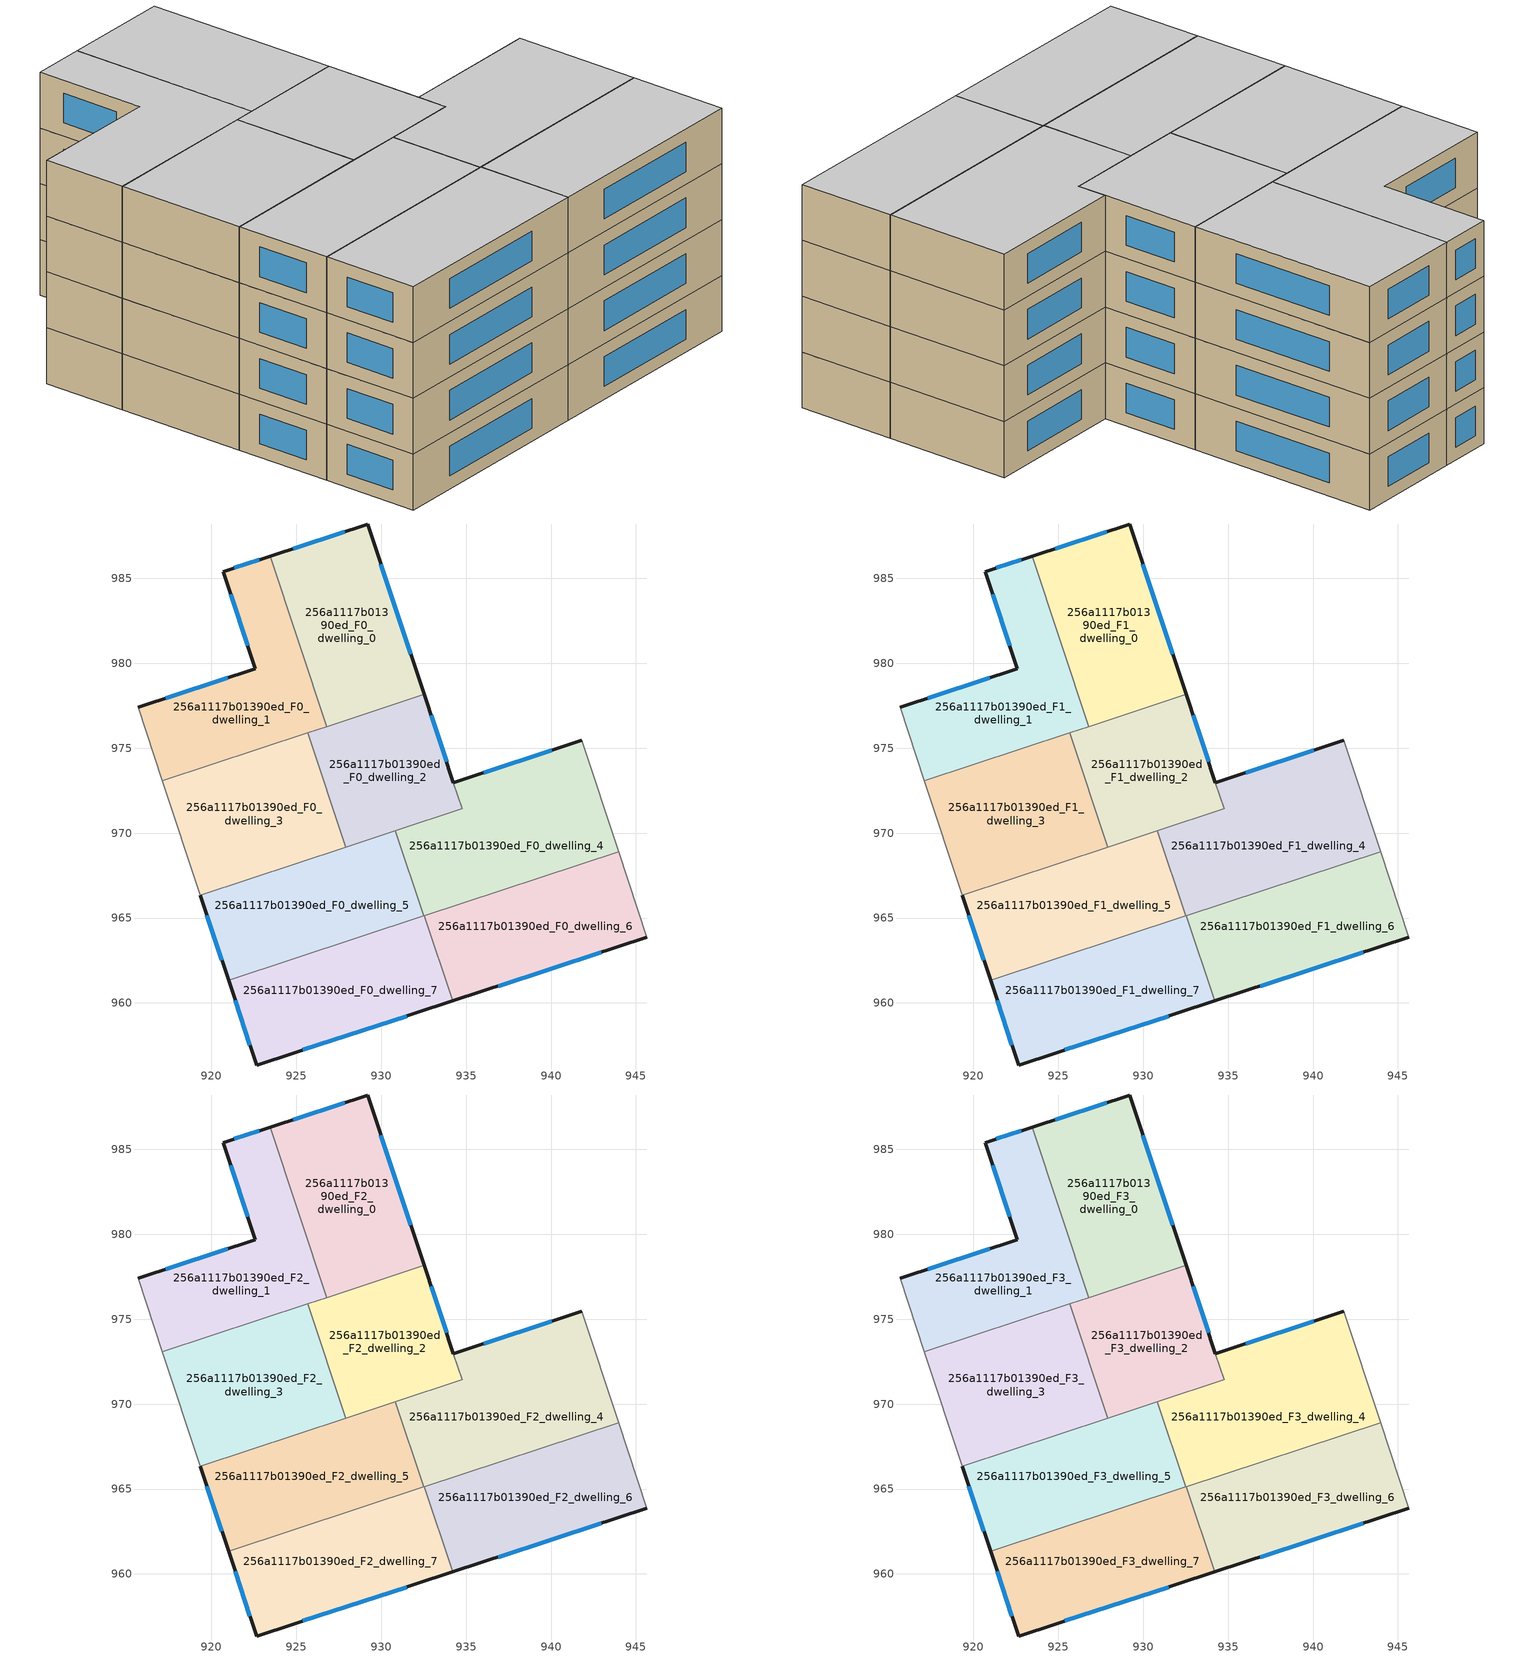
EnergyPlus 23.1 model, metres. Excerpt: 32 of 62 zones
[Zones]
256a1117b01390ed_F0_dwelling_0
 floor ground (EU_floor_Construction): 929.2,988.21 932.53,978.17 926.78,976.27 923.46,986.32 z0
 wall outside (EU_wall_Construction): 932.53,978.17 929.2,988.21 923.46,986.32 z0:3
 wall to 256a1117b01390ed_F0_dwelling_1 (EU_wall_Construction): 923.46,986.32 926.78,976.27 z0:3
 wall to 256a1117b01390ed_F0_dwelling_2 (EU_wall_Construction): 926.78,976.27 932.53,978.17 z0:3
 window (EU_Window_Construction): 927.85,987.76 924.81,986.76 / 931.75,980.53 929.98,985.85 z0.7:2.3
256a1117b01390ed_F0_dwelling_1
 floor ground (EU_floor_Construction): 923.46,986.32 926.78,976.27 917.11,973.08 915.67,977.42 922.59,979.69 920.7,985.41 z0
 wall outside (EU_wall_Construction): 923.46,986.32 920.7,985.41 922.59,979.69 915.67,977.42 z0:3
 wall adiabatic (EU_wall_Construction): 915.67,977.42 917.11,973.08 z0:3
 wall to 256a1117b01390ed_F0_dwelling_3 (EU_wall_Construction): 917.11,973.08 925.68,975.91 z0:3
 wall to 256a1117b01390ed_F0_dwelling_2 (EU_wall_Construction): 925.68,975.91 926.78,976.27 z0:3
 window (EU_Window_Construction): 920.97,979.16 917.3,977.95 / 921.14,984.07 922.15,981.03 / 922.81,986.1 921.35,985.62 z0.7:2.3
256a1117b01390ed_F0_dwelling_2
 floor ground (EU_floor_Construction): 932.53,978.17 934.76,971.45 927.91,969.18 925.68,975.91 z0
 wall outside (EU_wall_Construction): 934.25,972.98 932.53,978.17 z0:3
 wall to 256a1117b01390ed_F0_dwelling_3 (EU_wall_Construction): 925.68,975.91 927.91,969.18 z0:3
 wall to 256a1117b01390ed_F0_dwelling_4 (EU_wall_Construction): 930.83,970.15 934.75,971.44 / 934.76,971.45 934.25,972.98 z0:3
 wall to 256a1117b01390ed_F0_dwelling_5 (EU_wall_Construction): 927.91,969.18 930.83,970.15 z0:3
 window (EU_Window_Construction): 933.84,974.2 932.93,976.95 z0.7:2.3
256a1117b01390ed_F0_dwelling_3
 floor ground (EU_floor_Construction): 925.68,975.91 927.91,969.18 919.34,966.35 917.11,973.08 z0
 wall adiabatic (EU_wall_Construction): 917.11,973.08 919.34,966.35 z0:3
 wall to 256a1117b01390ed_F0_dwelling_5 (EU_wall_Construction): 919.34,966.35 927.91,969.18 z0:3
256a1117b01390ed_F0_dwelling_4
 floor ground (EU_floor_Construction): 941.81,975.47 943.97,968.92 932.49,965.12 930.83,970.15 934.76,971.45 934.25,972.98 z0
 wall outside (EU_wall_Construction): 941.81,975.47 934.25,972.98 z0:3
 wall to 256a1117b01390ed_F0_dwelling_5 (EU_wall_Construction): 930.83,970.15 932.49,965.12 z0:3
 wall adiabatic (EU_wall_Construction): 943.97,968.92 941.81,975.47 z0:3
 wall to 256a1117b01390ed_F0_dwelling_6 (EU_wall_Construction): 932.54,965.14 943.97,968.92 z0:3
 wall to 256a1117b01390ed_F0_dwelling_7 (EU_wall_Construction): 932.49,965.12 932.54,965.14 z0:3
 window (EU_Window_Construction): 940.03,974.89 936.02,973.57 z0.7:2.3
256a1117b01390ed_F0_dwelling_5
 floor ground (EU_floor_Construction): 930.83,970.15 932.49,965.12 921.01,961.33 919.34,966.35 z0
 wall outside (EU_wall_Construction): 919.34,966.35 921.01,961.33 z0:3
 wall to 256a1117b01390ed_F0_dwelling_7 (EU_wall_Construction): 921.01,961.33 932.49,965.12 z0:3
 window (EU_Window_Construction): 919.73,965.17 920.62,962.51 z0.7:2.3
256a1117b01390ed_F0_dwelling_6
 floor ground (EU_floor_Construction): 943.97,968.92 945.65,963.86 934.2,960.12 932.54,965.14 z0
 wall outside (EU_wall_Construction): 934.2,960.12 945.65,963.86 z0:3
 wall to 256a1117b01390ed_F0_dwelling_7 (EU_wall_Construction): 932.54,965.14 934.2,960.12 z0:3
 wall adiabatic (EU_wall_Construction): 945.65,963.86 943.97,968.92 z0:3
 window (EU_Window_Construction): 936.89,961 942.96,962.98 z0.7:2.3
256a1117b01390ed_F0_dwelling_7
 floor ground (EU_floor_Construction): 932.54,965.14 934.2,960.12 922.66,956.35 921.01,961.33 z0
 wall outside (EU_wall_Construction): 921.01,961.33 922.66,956.35 934.2,960.12 z0:3
 window (EU_Window_Construction): 925.37,957.23 931.49,959.23 / 921.39,960.16 922.27,957.52 z0.7:2.3
256a1117b01390ed_F1_dwelling_0
 floor to 256a1117b01390ed_F0_dwelling_0 (EU_floor_Construction): 929.2,988.21 932.53,978.17 926.78,976.27 923.46,986.32 z3
 wall outside (EU_wall_Construction): 932.53,978.17 929.2,988.21 923.46,986.32 z3:6
 wall to 256a1117b01390ed_F1_dwelling_1 (EU_wall_Construction): 923.46,986.32 926.78,976.27 z3:6
 wall to 256a1117b01390ed_F1_dwelling_2 (EU_wall_Construction): 926.78,976.27 932.53,978.17 z3:6
 window (EU_Window_Construction): 927.85,987.76 924.81,986.76 / 931.75,980.53 929.98,985.85 z3.7:5.3
256a1117b01390ed_F1_dwelling_1
 floor to 256a1117b01390ed_F0_dwelling_1 (EU_floor_Construction): 923.46,986.32 926.78,976.27 917.11,973.08 915.67,977.42 922.59,979.69 920.7,985.41 z3
 wall outside (EU_wall_Construction): 923.46,986.32 920.7,985.41 922.59,979.69 915.67,977.42 z3:6
 wall adiabatic (EU_wall_Construction): 915.67,977.42 917.11,973.08 z3:6
 wall to 256a1117b01390ed_F1_dwelling_3 (EU_wall_Construction): 917.11,973.08 925.68,975.91 z3:6
 wall to 256a1117b01390ed_F1_dwelling_2 (EU_wall_Construction): 925.68,975.91 926.78,976.27 z3:6
 window (EU_Window_Construction): 920.97,979.16 917.3,977.95 / 921.14,984.07 922.15,981.03 / 922.81,986.1 921.35,985.62 z3.7:5.3
256a1117b01390ed_F1_dwelling_2
 floor to 256a1117b01390ed_F0_dwelling_2 (EU_floor_Construction): 932.53,978.17 934.75,971.44 927.91,969.18 925.68,975.91 z3
 wall outside (EU_wall_Construction): 934.25,972.98 932.53,978.17 z3:6
 wall to 256a1117b01390ed_F1_dwelling_3 (EU_wall_Construction): 925.68,975.91 927.91,969.18 z3:6
 wall to 256a1117b01390ed_F1_dwelling_4 (EU_wall_Construction): 930.83,970.15 934.75,971.44 / 934.76,971.45 934.25,972.98 z3:6
 wall to 256a1117b01390ed_F1_dwelling_5 (EU_wall_Construction): 927.91,969.18 930.83,970.15 z3:6
 window (EU_Window_Construction): 933.84,974.2 932.93,976.95 z3.7:5.3
256a1117b01390ed_F1_dwelling_3
 floor to 256a1117b01390ed_F0_dwelling_3 (EU_floor_Construction): 925.68,975.91 927.91,969.18 919.34,966.35 917.11,973.08 z3
 wall adiabatic (EU_wall_Construction): 917.11,973.08 919.34,966.35 z3:6
 wall to 256a1117b01390ed_F1_dwelling_5 (EU_wall_Construction): 919.34,966.35 927.91,969.18 z3:6
256a1117b01390ed_F1_dwelling_4
 floor to 256a1117b01390ed_F0_dwelling_4 (EU_floor_Construction): 941.81,975.47 943.97,968.92 932.49,965.12 930.83,970.15 934.76,971.45 934.25,972.98 z3
 wall outside (EU_wall_Construction): 941.81,975.47 934.25,972.98 z3:6
 wall to 256a1117b01390ed_F1_dwelling_5 (EU_wall_Construction): 930.83,970.15 932.49,965.12 z3:6
 wall adiabatic (EU_wall_Construction): 943.97,968.92 941.81,975.47 z3:6
 wall to 256a1117b01390ed_F1_dwelling_6 (EU_wall_Construction): 932.54,965.14 943.97,968.92 z3:6
 wall to 256a1117b01390ed_F1_dwelling_7 (EU_wall_Construction): 932.49,965.12 932.54,965.14 z3:6
 window (EU_Window_Construction): 940.03,974.89 936.02,973.57 z3.7:5.3
256a1117b01390ed_F1_dwelling_5
 floor to 256a1117b01390ed_F0_dwelling_5 (EU_floor_Construction): 930.83,970.15 932.49,965.12 921.01,961.33 919.34,966.35 z3
 wall outside (EU_wall_Construction): 919.34,966.35 921.01,961.33 z3:6
 wall to 256a1117b01390ed_F1_dwelling_7 (EU_wall_Construction): 921.01,961.33 932.49,965.12 z3:6
 window (EU_Window_Construction): 919.73,965.17 920.62,962.51 z3.7:5.3
256a1117b01390ed_F1_dwelling_6
 floor to 256a1117b01390ed_F0_dwelling_6 (EU_floor_Construction): 943.97,968.92 945.65,963.86 934.2,960.12 932.54,965.14 z3
 wall outside (EU_wall_Construction): 934.2,960.12 945.65,963.86 z3:6
 wall to 256a1117b01390ed_F1_dwelling_7 (EU_wall_Construction): 932.54,965.14 934.2,960.12 z3:6
 wall adiabatic (EU_wall_Construction): 945.65,963.86 943.97,968.92 z3:6
 window (EU_Window_Construction): 936.89,961 942.96,962.98 z3.7:5.3
256a1117b01390ed_F1_dwelling_7
 floor to 256a1117b01390ed_F0_dwelling_7 (EU_floor_Construction): 932.54,965.14 934.2,960.12 922.66,956.35 921.01,961.33 z3
 wall outside (EU_wall_Construction): 921.01,961.33 922.66,956.35 934.2,960.12 z3:6
 window (EU_Window_Construction): 925.37,957.23 931.49,959.23 / 921.39,960.16 922.27,957.52 z3.7:5.3
256a1117b01390ed_F2_dwelling_0
 floor to 256a1117b01390ed_F1_dwelling_0 (EU_floor_Construction): 929.2,988.21 932.53,978.17 926.78,976.27 923.46,986.32 z6
 wall outside (EU_wall_Construction): 932.53,978.17 929.2,988.21 923.46,986.32 z6:9
 wall to 256a1117b01390ed_F2_dwelling_1 (EU_wall_Construction): 923.46,986.32 926.78,976.27 z6:9
 wall to 256a1117b01390ed_F2_dwelling_2 (EU_wall_Construction): 926.78,976.27 932.53,978.17 z6:9
 window (EU_Window_Construction): 927.85,987.76 924.81,986.76 / 931.75,980.53 929.98,985.85 z6.7:8.3
256a1117b01390ed_F2_dwelling_1
 floor to 256a1117b01390ed_F1_dwelling_1 (EU_floor_Construction): 923.46,986.32 926.78,976.27 917.11,973.08 915.67,977.42 922.59,979.69 920.7,985.41 z6
 wall outside (EU_wall_Construction): 923.46,986.32 920.7,985.41 922.59,979.69 915.67,977.42 z6:9
 wall adiabatic (EU_wall_Construction): 915.67,977.42 917.11,973.08 z6:9
 wall to 256a1117b01390ed_F2_dwelling_3 (EU_wall_Construction): 917.11,973.08 925.68,975.91 z6:9
 wall to 256a1117b01390ed_F2_dwelling_2 (EU_wall_Construction): 925.68,975.91 926.78,976.27 z6:9
 window (EU_Window_Construction): 920.97,979.16 917.3,977.95 / 921.14,984.07 922.15,981.03 / 922.81,986.1 921.35,985.62 z6.7:8.3
256a1117b01390ed_F2_dwelling_2
 floor to 256a1117b01390ed_F1_dwelling_2 (EU_floor_Construction): 932.53,978.17 934.75,971.44 927.91,969.18 925.68,975.91 z6
 wall outside (EU_wall_Construction): 934.25,972.98 932.53,978.17 z6:9
 wall to 256a1117b01390ed_F2_dwelling_3 (EU_wall_Construction): 925.68,975.91 927.91,969.18 z6:9
 wall to 256a1117b01390ed_F2_dwelling_4 (EU_wall_Construction): 930.83,970.15 934.75,971.44 / 934.76,971.45 934.25,972.98 z6:9
 wall to 256a1117b01390ed_F2_dwelling_5 (EU_wall_Construction): 927.91,969.18 930.83,970.15 z6:9
 window (EU_Window_Construction): 933.84,974.2 932.93,976.95 z6.7:8.3
256a1117b01390ed_F2_dwelling_3
 floor to 256a1117b01390ed_F1_dwelling_3 (EU_floor_Construction): 925.68,975.91 927.91,969.18 919.34,966.35 917.11,973.08 z6
 wall adiabatic (EU_wall_Construction): 917.11,973.08 919.34,966.35 z6:9
 wall to 256a1117b01390ed_F2_dwelling_5 (EU_wall_Construction): 919.34,966.35 927.91,969.18 z6:9
256a1117b01390ed_F2_dwelling_4
 floor to 256a1117b01390ed_F1_dwelling_4 (EU_floor_Construction): 941.81,975.47 943.97,968.92 932.49,965.12 930.83,970.15 934.76,971.45 934.25,972.98 z6
 wall outside (EU_wall_Construction): 941.81,975.47 934.25,972.98 z6:9
 wall to 256a1117b01390ed_F2_dwelling_5 (EU_wall_Construction): 930.83,970.15 932.49,965.12 z6:9
 wall adiabatic (EU_wall_Construction): 943.97,968.92 941.81,975.47 z6:9
 wall to 256a1117b01390ed_F2_dwelling_6 (EU_wall_Construction): 932.54,965.14 943.97,968.92 z6:9
 wall to 256a1117b01390ed_F2_dwelling_7 (EU_wall_Construction): 932.49,965.12 932.54,965.14 z6:9
 window (EU_Window_Construction): 940.03,974.89 936.02,973.57 z6.7:8.3
256a1117b01390ed_F2_dwelling_5
 floor to 256a1117b01390ed_F1_dwelling_5 (EU_floor_Construction): 930.83,970.15 932.49,965.12 921.01,961.33 919.34,966.35 z6
 wall outside (EU_wall_Construction): 919.34,966.35 921.01,961.33 z6:9
 wall to 256a1117b01390ed_F2_dwelling_7 (EU_wall_Construction): 921.01,961.33 932.49,965.12 z6:9
 window (EU_Window_Construction): 919.73,965.17 920.62,962.51 z6.7:8.3
256a1117b01390ed_F2_dwelling_6
 floor to 256a1117b01390ed_F1_dwelling_6 (EU_floor_Construction): 943.97,968.92 945.65,963.86 934.2,960.12 932.54,965.14 z6
 wall outside (EU_wall_Construction): 934.2,960.12 945.65,963.86 z6:9
 wall to 256a1117b01390ed_F2_dwelling_7 (EU_wall_Construction): 932.54,965.14 934.2,960.12 z6:9
 wall adiabatic (EU_wall_Construction): 945.65,963.86 943.97,968.92 z6:9
 window (EU_Window_Construction): 936.89,961 942.96,962.98 z6.7:8.3
256a1117b01390ed_F2_dwelling_7
 floor to 256a1117b01390ed_F1_dwelling_7 (EU_floor_Construction): 932.54,965.14 934.2,960.12 922.66,956.35 921.01,961.33 z6
 wall outside (EU_wall_Construction): 921.01,961.33 922.66,956.35 934.2,960.12 z6:9
 window (EU_Window_Construction): 925.37,957.23 931.49,959.23 / 921.39,960.16 922.27,957.52 z6.7:8.3
256a1117b01390ed_F3_dwelling_0
 floor to 256a1117b01390ed_F2_dwelling_0 (EU_floor_Construction): 929.2,988.21 932.53,978.17 926.78,976.27 923.46,986.32 z9
 wall outside (EU_wall_Construction): 932.53,978.17 929.2,988.21 923.46,986.32 z9:12
 wall to 256a1117b01390ed_F3_dwelling_1 (EU_wall_Construction): 923.46,986.32 926.78,976.27 z9:12
 wall to 256a1117b01390ed_F3_dwelling_2 (EU_wall_Construction): 926.78,976.27 932.53,978.17 z9:12
 window (EU_Window_Construction): 927.85,987.76 924.81,986.76 / 931.75,980.53 929.98,985.85 z9.7:11.3
 ceiling to 256a1117b01390ed_F4_dwelling_0 (EU_floor_Construction): 932.53,978.17 929.2,988.21 923.46,986.32 926.78,976.27 z12
256a1117b01390ed_F3_dwelling_1
 floor to 256a1117b01390ed_F2_dwelling_1 (EU_floor_Construction): 923.46,986.32 926.78,976.27 917.11,973.08 915.67,977.42 922.59,979.69 920.7,985.41 z9
 wall outside (EU_wall_Construction): 923.46,986.32 920.7,985.41 922.59,979.69 915.67,977.42 z9:12
 wall adiabatic (EU_wall_Construction): 915.67,977.42 917.11,973.08 z9:12
 wall to 256a1117b01390ed_F3_dwelling_3 (EU_wall_Construction): 917.11,973.08 925.68,975.91 z9:12
 wall to 256a1117b01390ed_F3_dwelling_2 (EU_wall_Construction): 925.68,975.91 926.78,976.27 z9:12
 window (EU_Window_Construction): 920.97,979.16 917.3,977.95 / 921.14,984.07 922.15,981.03 / 922.81,986.1 921.35,985.62 z9.7:11.3
 ceiling to 256a1117b01390ed_F4_dwelling_1 (EU_floor_Construction): 926.78,976.27 923.46,986.32 920.7,985.41 922.59,979.69 915.67,977.42 917.11,973.08 z12
256a1117b01390ed_F3_dwelling_2
 floor to 256a1117b01390ed_F2_dwelling_2 (EU_floor_Construction): 932.53,978.17 934.75,971.44 927.91,969.18 925.68,975.91 z9
 wall outside (EU_wall_Construction): 934.25,972.98 932.53,978.17 z9:12
 wall to 256a1117b01390ed_F3_dwelling_3 (EU_wall_Construction): 925.68,975.91 927.91,969.18 z9:12
 wall to 256a1117b01390ed_F3_dwelling_4 (EU_wall_Construction): 930.83,970.15 934.75,971.44 / 934.76,971.45 934.25,972.98 z9:12
 wall to 256a1117b01390ed_F3_dwelling_5 (EU_wall_Construction): 927.91,969.18 930.83,970.15 z9:12
 window (EU_Window_Construction): 933.84,974.2 932.93,976.95 z9.7:11.3
 ceiling to 256a1117b01390ed_F4_dwelling_2 (EU_floor_Construction): 934.75,971.44 932.53,978.17 925.68,975.91 927.91,969.18 z12
256a1117b01390ed_F3_dwelling_3
 floor to 256a1117b01390ed_F2_dwelling_3 (EU_floor_Construction): 925.68,975.91 927.91,969.18 919.34,966.35 917.11,973.08 z9
 wall adiabatic (EU_wall_Construction): 917.11,973.08 919.34,966.35 z9:12
 wall to 256a1117b01390ed_F3_dwelling_5 (EU_wall_Construction): 919.34,966.35 927.91,969.18 z9:12
 ceiling to 256a1117b01390ed_F4_dwelling_3 (EU_floor_Construction): 927.91,969.18 925.68,975.91 917.11,973.08 919.34,966.35 z12
256a1117b01390ed_F3_dwelling_4
 floor to 256a1117b01390ed_F2_dwelling_4 (EU_floor_Construction): 941.81,975.47 943.97,968.92 932.49,965.12 930.83,970.15 934.76,971.45 934.25,972.98 z9
 wall outside (EU_wall_Construction): 941.81,975.47 934.25,972.98 z9:12
 wall to 256a1117b01390ed_F3_dwelling_5 (EU_wall_Construction): 930.83,970.15 932.49,965.12 z9:12
 wall adiabatic (EU_wall_Construction): 943.97,968.92 941.81,975.47 z9:12
 wall to 256a1117b01390ed_F3_dwelling_6 (EU_wall_Construction): 932.54,965.14 943.97,968.92 z9:12
 wall to 256a1117b01390ed_F3_dwelling_7 (EU_wall_Construction): 932.49,965.12 932.54,965.14 z9:12
 window (EU_Window_Construction): 940.03,974.89 936.02,973.57 z9.7:11.3
 ceiling to 256a1117b01390ed_F4_dwelling_4 (EU_floor_Construction): 943.97,968.92 941.81,975.47 934.25,972.98 934.76,971.45 930.83,970.15 932.49,965.12 z12
256a1117b01390ed_F3_dwelling_5
 floor to 256a1117b01390ed_F2_dwelling_5 (EU_floor_Construction): 930.83,970.15 932.49,965.12 921.01,961.33 919.34,966.35 z9
 wall outside (EU_wall_Construction): 919.34,966.35 921.01,961.33 z9:12
 wall to 256a1117b01390ed_F3_dwelling_7 (EU_wall_Construction): 921.01,961.33 932.49,965.12 z9:12
 window (EU_Window_Construction): 919.73,965.17 920.62,962.51 z9.7:11.3
 ceiling to 256a1117b01390ed_F4_dwelling_5 (EU_floor_Construction): 932.49,965.12 930.83,970.15 919.34,966.35 921.01,961.33 z12
256a1117b01390ed_F3_dwelling_6
 floor to 256a1117b01390ed_F2_dwelling_6 (EU_floor_Construction): 943.97,968.92 945.65,963.86 934.2,960.12 932.54,965.14 z9
 wall outside (EU_wall_Construction): 934.2,960.12 945.65,963.86 z9:12
 wall to 256a1117b01390ed_F3_dwelling_7 (EU_wall_Construction): 932.54,965.14 934.2,960.12 z9:12
 wall adiabatic (EU_wall_Construction): 945.65,963.86 943.97,968.92 z9:12
 window (EU_Window_Construction): 936.89,961 942.96,962.98 z9.7:11.3
 ceiling to 256a1117b01390ed_F4_dwelling_6 (EU_floor_Construction): 945.65,963.86 943.97,968.92 932.54,965.14 934.2,960.12 z12
256a1117b01390ed_F3_dwelling_7
 floor to 256a1117b01390ed_F2_dwelling_7 (EU_floor_Construction): 932.54,965.14 934.2,960.12 922.66,956.35 921.01,961.33 z9
 wall outside (EU_wall_Construction): 921.01,961.33 922.66,956.35 934.2,960.12 z9:12
 window (EU_Window_Construction): 925.37,957.23 931.49,959.23 / 921.39,960.16 922.27,957.52 z9.7:11.3
 ceiling to 256a1117b01390ed_F4_dwelling_7 (EU_floor_Construction): 934.2,960.12 932.54,965.14 921.01,961.33 922.66,956.35 z12
[Building]
EU S2 Campaign: North Axis=0; Terrain=City; Solar Distribution=FullExterior
[Site:Location]
Budapest.Ferenc.Liszt.Intl.AP: Latitude=47.437; Longitude=19.256; Time Zone=1; Elevation=185
[SizingPeriod:WeatherFileDays]
AnnualSizingPeriod: Begin Month=1; Begin Day of Month=1; End Month=12; End Day of Month=31; Day of Week for Start Day=Monday; Use Weather File Daylight Saving Period=No; Use Weather File Rain and Snow Indicators=No
[MATERIAL]
EU_InternalMass_Material: Roughness=MediumRough; Thickness=0.1; Conductivity=1; Density=1800; Specific Heat=900; Thermal Absorptance=0.9; Solar Absorptance=0.7; Visible Absorptance=0.7
[MATERIAL:NOMASS] Roughness=MediumRough; Thermal Absorptance=0.9; Solar Absorptance=0.7; Visible Absorptance=0.7
Name | Thermal Resistance
EU_wall_NoMass | 0.832559
EU_floor_NoMass | 0.872794
[WINDOWMATERIAL:SIMPLEGLAZINGSYSTEM]
EU_Window_SimpleGlazing: UFactor=2.79869; Solar Heat Gain Coefficient=0.75; Visible Transmittance=0.75
[CONSTRUCTION]
EU_wall_Construction: EU_wall_NoMass
EU_floor_Construction: EU_floor_NoMass
EU_Window_Construction: EU_Window_SimpleGlazing
EU_InternalMass_Construction: EU_InternalMass_Material
[ZONE] Type=1; Multiplier=1; Ceiling Height=autocalculate; Floor Area=autocalculate; Part of Total Floor Area=Yes
Name | Volume
256a1117b01390ed_F0_dwelling_0; 256a1117b01390ed_F1_dwelling_0; 256a1117b01390ed_F2_dwelling_0; 256a1117b01390ed_F3_dwelling_0 | 191.932
256a1117b01390ed_F0_dwelling_1; 256a1117b01390ed_F1_dwelling_1; 256a1117b01390ed_F2_dwelling_1; 256a1117b01390ed_F3_dwelling_1 | 191.934
256a1117b01390ed_F0_dwelling_2 | 153.346
256a1117b01390ed_F1_dwelling_2; 256a1117b01390ed_F2_dwelling_2; 256a1117b01390ed_F3_dwelling_2 | 153.3
256a1117b01390ed_F0_dwelling_3; 256a1117b01390ed_F1_dwelling_3; 256a1117b01390ed_F2_dwelling_3; 256a1117b01390ed_F3_dwelling_3 | 191.936
256a1117b01390ed_F0_dwelling_4; 256a1117b01390ed_F1_dwelling_4; 256a1117b01390ed_F2_dwelling_4; 256a1117b01390ed_F3_dwelling_4 | 230.538
256a1117b01390ed_F0_dwelling_5; 256a1117b01390ed_F1_dwelling_5; 256a1117b01390ed_F2_dwelling_5; 256a1117b01390ed_F3_dwelling_5 | 191.93
256a1117b01390ed_F0_dwelling_6; 256a1117b01390ed_F1_dwelling_6; 256a1117b01390ed_F2_dwelling_6; 256a1117b01390ed_F3_dwelling_6 | 191.943
256a1117b01390ed_F0_dwelling_7; 256a1117b01390ed_F1_dwelling_7; 256a1117b01390ed_F2_dwelling_7; 256a1117b01390ed_F3_dwelling_7 | 191.945
[INTERNALMASS] Construction=EU_InternalMass_Construction
Name | Zone or ZoneList | Surface Area
256a1117b01390ed_F0_dwelling_0_EU_InternalMass | 256a1117b01390ed_F0_dwelling_0 | 63.9765
256a1117b01390ed_F0_dwelling_1_EU_InternalMass | 256a1117b01390ed_F0_dwelling_1 | 63.9787
256a1117b01390ed_F0_dwelling_2_EU_InternalMass | 256a1117b01390ed_F0_dwelling_2 | 51.1179
256a1117b01390ed_F0_dwelling_3_EU_InternalMass | 256a1117b01390ed_F0_dwelling_3 | 63.9781
256a1117b01390ed_F0_dwelling_4_EU_InternalMass | 256a1117b01390ed_F0_dwelling_4 | 76.8425
256a1117b01390ed_F0_dwelling_5_EU_InternalMass | 256a1117b01390ed_F0_dwelling_5 | 63.9768
256a1117b01390ed_F0_dwelling_6_EU_InternalMass | 256a1117b01390ed_F0_dwelling_6 | 63.983
256a1117b01390ed_F0_dwelling_7_EU_InternalMass | 256a1117b01390ed_F0_dwelling_7 | 63.9811
256a1117b01390ed_F1_dwelling_0_EU_InternalMass | 256a1117b01390ed_F1_dwelling_0 | 63.9765
256a1117b01390ed_F1_dwelling_1_EU_InternalMass | 256a1117b01390ed_F1_dwelling_1 | 63.9787
256a1117b01390ed_F1_dwelling_2_EU_InternalMass | 256a1117b01390ed_F1_dwelling_2 | 51.1179
256a1117b01390ed_F1_dwelling_3_EU_InternalMass | 256a1117b01390ed_F1_dwelling_3 | 63.9781
256a1117b01390ed_F1_dwelling_4_EU_InternalMass | 256a1117b01390ed_F1_dwelling_4 | 76.8425
256a1117b01390ed_F1_dwelling_5_EU_InternalMass | 256a1117b01390ed_F1_dwelling_5 | 63.9768
256a1117b01390ed_F1_dwelling_6_EU_InternalMass | 256a1117b01390ed_F1_dwelling_6 | 63.983
256a1117b01390ed_F1_dwelling_7_EU_InternalMass | 256a1117b01390ed_F1_dwelling_7 | 63.9811
256a1117b01390ed_F2_dwelling_0_EU_InternalMass | 256a1117b01390ed_F2_dwelling_0 | 63.9765
256a1117b01390ed_F2_dwelling_1_EU_InternalMass | 256a1117b01390ed_F2_dwelling_1 | 63.9787
256a1117b01390ed_F2_dwelling_2_EU_InternalMass | 256a1117b01390ed_F2_dwelling_2 | 51.1179
256a1117b01390ed_F2_dwelling_3_EU_InternalMass | 256a1117b01390ed_F2_dwelling_3 | 63.9781
256a1117b01390ed_F2_dwelling_4_EU_InternalMass | 256a1117b01390ed_F2_dwelling_4 | 76.8425
256a1117b01390ed_F2_dwelling_5_EU_InternalMass | 256a1117b01390ed_F2_dwelling_5 | 63.9768
256a1117b01390ed_F2_dwelling_6_EU_InternalMass | 256a1117b01390ed_F2_dwelling_6 | 63.983
256a1117b01390ed_F2_dwelling_7_EU_InternalMass | 256a1117b01390ed_F2_dwelling_7 | 63.9811
256a1117b01390ed_F3_dwelling_0_EU_InternalMass | 256a1117b01390ed_F3_dwelling_0 | 63.9765
256a1117b01390ed_F3_dwelling_1_EU_InternalMass | 256a1117b01390ed_F3_dwelling_1 | 63.9787
256a1117b01390ed_F3_dwelling_2_EU_InternalMass | 256a1117b01390ed_F3_dwelling_2 | 51.1179
256a1117b01390ed_F3_dwelling_3_EU_InternalMass | 256a1117b01390ed_F3_dwelling_3 | 63.9781
256a1117b01390ed_F3_dwelling_4_EU_InternalMass | 256a1117b01390ed_F3_dwelling_4 | 76.8425
256a1117b01390ed_F3_dwelling_5_EU_InternalMass | 256a1117b01390ed_F3_dwelling_5 | 63.9768
256a1117b01390ed_F3_dwelling_6_EU_InternalMass | 256a1117b01390ed_F3_dwelling_6 | 63.983
256a1117b01390ed_F3_dwelling_7_EU_InternalMass | 256a1117b01390ed_F3_dwelling_7 | 63.9811
[OTHEREQUIPMENT] Fuel Type=Electricity; Design Level Calculation Method=Watts/Area; Power per Zone Floor Area=1; Fraction Latent=0; Fraction Radiant=0; Fraction Lost=0; Carbon Dioxide Generation Rate=0; EndUse Subcategory=EU_Step8_InternalGains
Name | Zone or ZoneList or Space or SpaceList | Schedule
EU_Step8_InternalGain_256a1117b01390ed_F0_dwelling_0_f000 | 256a1117b01390ed_F0_dwelling_0 | EU_Step8_GainSchedule_256a1117b01390ed_F0_dwelling_0_f000
EU_Step8_InternalGain_256a1117b01390ed_F0_dwelling_1_f000 | 256a1117b01390ed_F0_dwelling_1 | EU_Step8_GainSchedule_256a1117b01390ed_F0_dwelling_1_f000
EU_Step8_InternalGain_256a1117b01390ed_F0_dwelling_2_f000 | 256a1117b01390ed_F0_dwelling_2 | EU_Step8_GainSchedule_256a1117b01390ed_F0_dwelling_2_f000
EU_Step8_InternalGain_256a1117b01390ed_F0_dwelling_3_f000 | 256a1117b01390ed_F0_dwelling_3 | EU_Step8_GainSchedule_256a1117b01390ed_F0_dwelling_3_f000
EU_Step8_InternalGain_256a1117b01390ed_F0_dwelling_4_f000 | 256a1117b01390ed_F0_dwelling_4 | EU_Step8_GainSchedule_256a1117b01390ed_F0_dwelling_4_f000
EU_Step8_InternalGain_256a1117b01390ed_F0_dwelling_5_f000 | 256a1117b01390ed_F0_dwelling_5 | EU_Step8_GainSchedule_256a1117b01390ed_F0_dwelling_5_f000
EU_Step8_InternalGain_256a1117b01390ed_F0_dwelling_6_f000 | 256a1117b01390ed_F0_dwelling_6 | EU_Step8_GainSchedule_256a1117b01390ed_F0_dwelling_6_f000
EU_Step8_InternalGain_256a1117b01390ed_F0_dwelling_7_f000 | 256a1117b01390ed_F0_dwelling_7 | EU_Step8_GainSchedule_256a1117b01390ed_F0_dwelling_7_f000
EU_Step8_InternalGain_256a1117b01390ed_F1_dwelling_0_f000 | 256a1117b01390ed_F1_dwelling_0 | EU_Step8_GainSchedule_256a1117b01390ed_F1_dwelling_0_f000
EU_Step8_InternalGain_256a1117b01390ed_F1_dwelling_1_f000 | 256a1117b01390ed_F1_dwelling_1 | EU_Step8_GainSchedule_256a1117b01390ed_F1_dwelling_1_f000
EU_Step8_InternalGain_256a1117b01390ed_F1_dwelling_2_f000 | 256a1117b01390ed_F1_dwelling_2 | EU_Step8_GainSchedule_256a1117b01390ed_F1_dwelling_2_f000
EU_Step8_InternalGain_256a1117b01390ed_F1_dwelling_3_f000 | 256a1117b01390ed_F1_dwelling_3 | EU_Step8_GainSchedule_256a1117b01390ed_F1_dwelling_3_f000
EU_Step8_InternalGain_256a1117b01390ed_F1_dwelling_4_f000 | 256a1117b01390ed_F1_dwelling_4 | EU_Step8_GainSchedule_256a1117b01390ed_F1_dwelling_4_f000
EU_Step8_InternalGain_256a1117b01390ed_F1_dwelling_5_f000 | 256a1117b01390ed_F1_dwelling_5 | EU_Step8_GainSchedule_256a1117b01390ed_F1_dwelling_5_f000
EU_Step8_InternalGain_256a1117b01390ed_F1_dwelling_6_f000 | 256a1117b01390ed_F1_dwelling_6 | EU_Step8_GainSchedule_256a1117b01390ed_F1_dwelling_6_f000
EU_Step8_InternalGain_256a1117b01390ed_F1_dwelling_7_f000 | 256a1117b01390ed_F1_dwelling_7 | EU_Step8_GainSchedule_256a1117b01390ed_F1_dwelling_7_f000
EU_Step8_InternalGain_256a1117b01390ed_F2_dwelling_0_f000 | 256a1117b01390ed_F2_dwelling_0 | EU_Step8_GainSchedule_256a1117b01390ed_F2_dwelling_0_f000
EU_Step8_InternalGain_256a1117b01390ed_F2_dwelling_1_f000 | 256a1117b01390ed_F2_dwelling_1 | EU_Step8_GainSchedule_256a1117b01390ed_F2_dwelling_1_f000
EU_Step8_InternalGain_256a1117b01390ed_F2_dwelling_2_f000 | 256a1117b01390ed_F2_dwelling_2 | EU_Step8_GainSchedule_256a1117b01390ed_F2_dwelling_2_f000
EU_Step8_InternalGain_256a1117b01390ed_F2_dwelling_3_f000 | 256a1117b01390ed_F2_dwelling_3 | EU_Step8_GainSchedule_256a1117b01390ed_F2_dwelling_3_f000
EU_Step8_InternalGain_256a1117b01390ed_F2_dwelling_4_f000 | 256a1117b01390ed_F2_dwelling_4 | EU_Step8_GainSchedule_256a1117b01390ed_F2_dwelling_4_f000
EU_Step8_InternalGain_256a1117b01390ed_F2_dwelling_5_f000 | 256a1117b01390ed_F2_dwelling_5 | EU_Step8_GainSchedule_256a1117b01390ed_F2_dwelling_5_f000
EU_Step8_InternalGain_256a1117b01390ed_F2_dwelling_6_f000 | 256a1117b01390ed_F2_dwelling_6 | EU_Step8_GainSchedule_256a1117b01390ed_F2_dwelling_6_f000
EU_Step8_InternalGain_256a1117b01390ed_F2_dwelling_7_f000 | 256a1117b01390ed_F2_dwelling_7 | EU_Step8_GainSchedule_256a1117b01390ed_F2_dwelling_7_f000
EU_Step8_InternalGain_256a1117b01390ed_F3_dwelling_0_f000 | 256a1117b01390ed_F3_dwelling_0 | EU_Step8_GainSchedule_256a1117b01390ed_F3_dwelling_0_f000
EU_Step8_InternalGain_256a1117b01390ed_F3_dwelling_1_f000 | 256a1117b01390ed_F3_dwelling_1 | EU_Step8_GainSchedule_256a1117b01390ed_F3_dwelling_1_f000
EU_Step8_InternalGain_256a1117b01390ed_F3_dwelling_2_f000 | 256a1117b01390ed_F3_dwelling_2 | EU_Step8_GainSchedule_256a1117b01390ed_F3_dwelling_2_f000
EU_Step8_InternalGain_256a1117b01390ed_F3_dwelling_3_f000 | 256a1117b01390ed_F3_dwelling_3 | EU_Step8_GainSchedule_256a1117b01390ed_F3_dwelling_3_f000
EU_Step8_InternalGain_256a1117b01390ed_F3_dwelling_4_f000 | 256a1117b01390ed_F3_dwelling_4 | EU_Step8_GainSchedule_256a1117b01390ed_F3_dwelling_4_f000
EU_Step8_InternalGain_256a1117b01390ed_F3_dwelling_5_f000 | 256a1117b01390ed_F3_dwelling_5 | EU_Step8_GainSchedule_256a1117b01390ed_F3_dwelling_5_f000
EU_Step8_InternalGain_256a1117b01390ed_F3_dwelling_6_f000 | 256a1117b01390ed_F3_dwelling_6 | EU_Step8_GainSchedule_256a1117b01390ed_F3_dwelling_6_f000
EU_Step8_InternalGain_256a1117b01390ed_F3_dwelling_7_f000 | 256a1117b01390ed_F3_dwelling_7 | EU_Step8_GainSchedule_256a1117b01390ed_F3_dwelling_7_f000
[ZONEVENTILATION:DESIGNFLOWRATE] Schedule=EU_AlwaysOn; Design Flow Rate Calculation Method=AirChanges/Hour; Air Changes per Hour=0.475469; Ventilation Type=Natural; Fan Pressure Rise=0; Fan Total Efficiency=1; Constant Term Coefficient=1; Temperature Term Coefficient=0; Velocity Term Coefficient=0; Velocity Squared Term Coefficient=0; Minimum Indoor Temperature=-100; Maximum Indoor Temperature=100; Delta Temperature=-100; Minimum Outdoor Temperature=-100; Maximum Outdoor Temperature=100; Maximum Wind Speed=40
Name | Zone or ZoneList or Space or SpaceList
EU_ConstantAir_256a1117b01390ed_F0_dwelling_0 | 256a1117b01390ed_F0_dwelling_0
EU_ConstantAir_256a1117b01390ed_F0_dwelling_1 | 256a1117b01390ed_F0_dwelling_1
EU_ConstantAir_256a1117b01390ed_F0_dwelling_2 | 256a1117b01390ed_F0_dwelling_2
EU_ConstantAir_256a1117b01390ed_F0_dwelling_3 | 256a1117b01390ed_F0_dwelling_3
EU_ConstantAir_256a1117b01390ed_F0_dwelling_4 | 256a1117b01390ed_F0_dwelling_4
EU_ConstantAir_256a1117b01390ed_F0_dwelling_5 | 256a1117b01390ed_F0_dwelling_5
EU_ConstantAir_256a1117b01390ed_F0_dwelling_6 | 256a1117b01390ed_F0_dwelling_6
EU_ConstantAir_256a1117b01390ed_F0_dwelling_7 | 256a1117b01390ed_F0_dwelling_7
EU_ConstantAir_256a1117b01390ed_F1_dwelling_0 | 256a1117b01390ed_F1_dwelling_0
EU_ConstantAir_256a1117b01390ed_F1_dwelling_1 | 256a1117b01390ed_F1_dwelling_1
EU_ConstantAir_256a1117b01390ed_F1_dwelling_2 | 256a1117b01390ed_F1_dwelling_2
EU_ConstantAir_256a1117b01390ed_F1_dwelling_3 | 256a1117b01390ed_F1_dwelling_3
EU_ConstantAir_256a1117b01390ed_F1_dwelling_4 | 256a1117b01390ed_F1_dwelling_4
EU_ConstantAir_256a1117b01390ed_F1_dwelling_5 | 256a1117b01390ed_F1_dwelling_5
EU_ConstantAir_256a1117b01390ed_F1_dwelling_6 | 256a1117b01390ed_F1_dwelling_6
EU_ConstantAir_256a1117b01390ed_F1_dwelling_7 | 256a1117b01390ed_F1_dwelling_7
EU_ConstantAir_256a1117b01390ed_F2_dwelling_0 | 256a1117b01390ed_F2_dwelling_0
EU_ConstantAir_256a1117b01390ed_F2_dwelling_1 | 256a1117b01390ed_F2_dwelling_1
EU_ConstantAir_256a1117b01390ed_F2_dwelling_2 | 256a1117b01390ed_F2_dwelling_2
EU_ConstantAir_256a1117b01390ed_F2_dwelling_3 | 256a1117b01390ed_F2_dwelling_3
EU_ConstantAir_256a1117b01390ed_F2_dwelling_4 | 256a1117b01390ed_F2_dwelling_4
EU_ConstantAir_256a1117b01390ed_F2_dwelling_5 | 256a1117b01390ed_F2_dwelling_5
EU_ConstantAir_256a1117b01390ed_F2_dwelling_6 | 256a1117b01390ed_F2_dwelling_6
EU_ConstantAir_256a1117b01390ed_F2_dwelling_7 | 256a1117b01390ed_F2_dwelling_7
EU_ConstantAir_256a1117b01390ed_F3_dwelling_0 | 256a1117b01390ed_F3_dwelling_0
EU_ConstantAir_256a1117b01390ed_F3_dwelling_1 | 256a1117b01390ed_F3_dwelling_1
EU_ConstantAir_256a1117b01390ed_F3_dwelling_2 | 256a1117b01390ed_F3_dwelling_2
EU_ConstantAir_256a1117b01390ed_F3_dwelling_3 | 256a1117b01390ed_F3_dwelling_3
EU_ConstantAir_256a1117b01390ed_F3_dwelling_4 | 256a1117b01390ed_F3_dwelling_4
EU_ConstantAir_256a1117b01390ed_F3_dwelling_5 | 256a1117b01390ed_F3_dwelling_5
EU_ConstantAir_256a1117b01390ed_F3_dwelling_6 | 256a1117b01390ed_F3_dwelling_6
EU_ConstantAir_256a1117b01390ed_F3_dwelling_7 | 256a1117b01390ed_F3_dwelling_7
[HVACTEMPLATE:THERMOSTAT] Constant Heating Setpoint=20; Constant Cooling Setpoint=50
EU_HeatOnly_256a1117b01390ed_F0_dwelling_0; EU_HeatOnly_256a1117b01390ed_F0_dwelling_1; EU_HeatOnly_256a1117b01390ed_F0_dwelling_2; EU_HeatOnly_256a1117b01390ed_F0_dwelling_3; EU_HeatOnly_256a1117b01390ed_F0_dwelling_4; EU_HeatOnly_256a1117b01390ed_F0_dwelling_5; EU_HeatOnly_256a1117b01390ed_F0_dwelling_6; EU_HeatOnly_256a1117b01390ed_F0_dwelling_7; EU_HeatOnly_256a1117b01390ed_F1_dwelling_0; EU_HeatOnly_256a1117b01390ed_F1_dwelling_1; EU_HeatOnly_256a1117b01390ed_F1_dwelling_2; EU_HeatOnly_256a1117b01390ed_F1_dwelling_3; EU_HeatOnly_256a1117b01390ed_F1_dwelling_4; EU_HeatOnly_256a1117b01390ed_F1_dwelling_5; EU_HeatOnly_256a1117b01390ed_F1_dwelling_6; EU_HeatOnly_256a1117b01390ed_F1_dwelling_7; EU_HeatOnly_256a1117b01390ed_F2_dwelling_0; EU_HeatOnly_256a1117b01390ed_F2_dwelling_1; EU_HeatOnly_256a1117b01390ed_F2_dwelling_2; EU_HeatOnly_256a1117b01390ed_F2_dwelling_3; EU_HeatOnly_256a1117b01390ed_F2_dwelling_4; EU_HeatOnly_256a1117b01390ed_F2_dwelling_5; EU_HeatOnly_256a1117b01390ed_F2_dwelling_6; EU_HeatOnly_256a1117b01390ed_F2_dwelling_7; EU_HeatOnly_256a1117b01390ed_F3_dwelling_0; EU_HeatOnly_256a1117b01390ed_F3_dwelling_1; EU_HeatOnly_256a1117b01390ed_F3_dwelling_2; EU_HeatOnly_256a1117b01390ed_F3_dwelling_3; EU_HeatOnly_256a1117b01390ed_F3_dwelling_4; EU_HeatOnly_256a1117b01390ed_F3_dwelling_5; EU_HeatOnly_256a1117b01390ed_F3_dwelling_6; EU_HeatOnly_256a1117b01390ed_F3_dwelling_7; EU_HeatOnly_256a1117b01390ed_F4_dwelling_0; EU_HeatOnly_256a1117b01390ed_F4_dwelling_1; EU_HeatOnly_256a1117b01390ed_F4_dwelling_2; EU_HeatOnly_256a1117b01390ed_F4_dwelling_3; EU_HeatOnly_256a1117b01390ed_F4_dwelling_4; EU_HeatOnly_256a1117b01390ed_F4_dwelling_5; EU_HeatOnly_256a1117b01390ed_F4_dwelling_6; EU_HeatOnly_256a1117b01390ed_F4_dwelling_7; EU_HeatOnly_256a1117b01390ed_F5_dwelling_0; EU_HeatOnly_256a1117b01390ed_F5_dwelling_1; EU_HeatOnly_256a1117b01390ed_F5_dwelling_2; EU_HeatOnly_256a1117b01390ed_F5_dwelling_3; EU_HeatOnly_256a1117b01390ed_F5_dwelling_4; EU_HeatOnly_256a1117b01390ed_F5_dwelling_5; EU_HeatOnly_256a1117b01390ed_F5_dwelling_6; EU_HeatOnly_256a1117b01390ed_F5_dwelling_7; EU_HeatOnly_256a1117b01390ed_F6_dwelling_0; EU_HeatOnly_256a1117b01390ed_F6_dwelling_1; EU_HeatOnly_256a1117b01390ed_F6_dwelling_2; EU_HeatOnly_256a1117b01390ed_F6_dwelling_3; EU_HeatOnly_256a1117b01390ed_F6_dwelling_4; EU_HeatOnly_256a1117b01390ed_F6_dwelling_5; EU_HeatOnly_256a1117b01390ed_F6_dwelling_6; EU_HeatOnly_256a1117b01390ed_F7_dwelling_0; EU_HeatOnly_256a1117b01390ed_F7_dwelling_1; EU_HeatOnly_256a1117b01390ed_F7_dwelling_2; EU_HeatOnly_256a1117b01390ed_F7_dwelling_3; EU_HeatOnly_256a1117b01390ed_F7_dwelling_4; EU_HeatOnly_256a1117b01390ed_F7_dwelling_5; EU_HeatOnly_256a1117b01390ed_F7_dwelling_6
[HVACTEMPLATE:ZONE:IDEALLOADSAIRSYSTEM] System Availability Schedule=EU_AlwaysOn; Maximum Heating Supply Air Temperature=50; Minimum Cooling Supply Air Temperature=13; Maximum Heating Supply Air Humidity Ratio=0.0156; Minimum Cooling Supply Air Humidity Ratio=0.0077; Heating Limit=NoLimit; Cooling Limit=NoLimit; Heating Availability Schedule=EU_AlwaysOn; Cooling Availability Schedule=EU_CoolingOff; Dehumidification Control Type=ConstantSensibleHeatRatio; Cooling Sensible Heat Ratio=0.7; Dehumidification Setpoint=60; Humidification Control Type=None; Humidification Setpoint=30; Outdoor Air Method=None; Outdoor Air Flow Rate per Person=0.00944; Outdoor Air Flow Rate per Zone Floor Area=0; Outdoor Air Flow Rate per Zone=0; Demand Controlled Ventilation Type=None; Outdoor Air Economizer Type=NoEconomizer; Heat Recovery Type=None; Sensible Heat Recovery Effectiveness=0.7; Latent Heat Recovery Effectiveness=0.65
Name | Template Thermostat
256a1117b01390ed_F0_dwelling_0 | EU_HeatOnly_256a1117b01390ed_F0_dwelling_0
256a1117b01390ed_F0_dwelling_1 | EU_HeatOnly_256a1117b01390ed_F0_dwelling_1
256a1117b01390ed_F0_dwelling_2 | EU_HeatOnly_256a1117b01390ed_F0_dwelling_2
256a1117b01390ed_F0_dwelling_3 | EU_HeatOnly_256a1117b01390ed_F0_dwelling_3
256a1117b01390ed_F0_dwelling_4 | EU_HeatOnly_256a1117b01390ed_F0_dwelling_4
256a1117b01390ed_F0_dwelling_5 | EU_HeatOnly_256a1117b01390ed_F0_dwelling_5
256a1117b01390ed_F0_dwelling_6 | EU_HeatOnly_256a1117b01390ed_F0_dwelling_6
256a1117b01390ed_F0_dwelling_7 | EU_HeatOnly_256a1117b01390ed_F0_dwelling_7
256a1117b01390ed_F1_dwelling_0 | EU_HeatOnly_256a1117b01390ed_F1_dwelling_0
256a1117b01390ed_F1_dwelling_1 | EU_HeatOnly_256a1117b01390ed_F1_dwelling_1
256a1117b01390ed_F1_dwelling_2 | EU_HeatOnly_256a1117b01390ed_F1_dwelling_2
256a1117b01390ed_F1_dwelling_3 | EU_HeatOnly_256a1117b01390ed_F1_dwelling_3
256a1117b01390ed_F1_dwelling_4 | EU_HeatOnly_256a1117b01390ed_F1_dwelling_4
256a1117b01390ed_F1_dwelling_5 | EU_HeatOnly_256a1117b01390ed_F1_dwelling_5
256a1117b01390ed_F1_dwelling_6 | EU_HeatOnly_256a1117b01390ed_F1_dwelling_6
256a1117b01390ed_F1_dwelling_7 | EU_HeatOnly_256a1117b01390ed_F1_dwelling_7
256a1117b01390ed_F2_dwelling_0 | EU_HeatOnly_256a1117b01390ed_F2_dwelling_0
256a1117b01390ed_F2_dwelling_1 | EU_HeatOnly_256a1117b01390ed_F2_dwelling_1
256a1117b01390ed_F2_dwelling_2 | EU_HeatOnly_256a1117b01390ed_F2_dwelling_2
256a1117b01390ed_F2_dwelling_3 | EU_HeatOnly_256a1117b01390ed_F2_dwelling_3
256a1117b01390ed_F2_dwelling_4 | EU_HeatOnly_256a1117b01390ed_F2_dwelling_4
256a1117b01390ed_F2_dwelling_5 | EU_HeatOnly_256a1117b01390ed_F2_dwelling_5
256a1117b01390ed_F2_dwelling_6 | EU_HeatOnly_256a1117b01390ed_F2_dwelling_6
256a1117b01390ed_F2_dwelling_7 | EU_HeatOnly_256a1117b01390ed_F2_dwelling_7
256a1117b01390ed_F3_dwelling_0 | EU_HeatOnly_256a1117b01390ed_F3_dwelling_0
256a1117b01390ed_F3_dwelling_1 | EU_HeatOnly_256a1117b01390ed_F3_dwelling_1
256a1117b01390ed_F3_dwelling_2 | EU_HeatOnly_256a1117b01390ed_F3_dwelling_2
256a1117b01390ed_F3_dwelling_3 | EU_HeatOnly_256a1117b01390ed_F3_dwelling_3
256a1117b01390ed_F3_dwelling_4 | EU_HeatOnly_256a1117b01390ed_F3_dwelling_4
256a1117b01390ed_F3_dwelling_5 | EU_HeatOnly_256a1117b01390ed_F3_dwelling_5
256a1117b01390ed_F3_dwelling_6 | EU_HeatOnly_256a1117b01390ed_F3_dwelling_6
256a1117b01390ed_F3_dwelling_7 | EU_HeatOnly_256a1117b01390ed_F3_dwelling_7
[SIZING:ZONE] Zone Cooling Design Supply Air Temperature Input Method=SupplyAirTemperature; Zone Cooling Design Supply Air Temperature=13; Zone Heating Design Supply Air Temperature Input Method=SupplyAirTemperature; Zone Heating Design Supply Air Temperature=50; Zone Cooling Design Supply Air Humidity Ratio=0.008; Zone Heating Design Supply Air Humidity Ratio=0.008; Cooling Design Air Flow Method=DesignDay; Cooling Design Air Flow Rate=0; Cooling Minimum Air Flow per Zone Floor Area=0.000762; Cooling Minimum Air Flow=0; Cooling Minimum Air Flow Fraction=0.2; Heating Design Air Flow Method=DesignDay; Heating Design Air Flow Rate=0; Heating Maximum Air Flow per Zone Floor Area=0.002032; Heating Maximum Air Flow=0.141576; Heating Maximum Air Flow Fraction=0.3; Account for Dedicated Outdoor Air System=No; Dedicated Outdoor Air System Control Strategy=NeutralSupplyAir; Dedicated Outdoor Air Low Setpoint Temperature for Design=autosize; Dedicated Outdoor Air High Setpoint Temperature for Design=autosize; Zone Load Sizing Method=Sensible Load Only No Latent Load; Zone Latent Cooling Design Supply Air Humidity Ratio Input Method=HumidityRatioDifference; Zone Cooling Design Supply Air Humidity Ratio Difference=0.005; Zone Latent Heating Design Supply Air Humidity Ratio Input Method=HumidityRatioDifference; Zone Humidification Design Supply Air Humidity Ratio Difference=0.005
256a1117b01390ed_F0_dwelling_0; 256a1117b01390ed_F0_dwelling_1; 256a1117b01390ed_F0_dwelling_2; 256a1117b01390ed_F0_dwelling_3; 256a1117b01390ed_F0_dwelling_4; 256a1117b01390ed_F0_dwelling_5; 256a1117b01390ed_F0_dwelling_6; 256a1117b01390ed_F0_dwelling_7; 256a1117b01390ed_F1_dwelling_0; 256a1117b01390ed_F1_dwelling_1; 256a1117b01390ed_F1_dwelling_2; 256a1117b01390ed_F1_dwelling_3; 256a1117b01390ed_F1_dwelling_4; 256a1117b01390ed_F1_dwelling_5; 256a1117b01390ed_F1_dwelling_6; 256a1117b01390ed_F1_dwelling_7; 256a1117b01390ed_F2_dwelling_0; 256a1117b01390ed_F2_dwelling_1; 256a1117b01390ed_F2_dwelling_2; 256a1117b01390ed_F2_dwelling_3; 256a1117b01390ed_F2_dwelling_4; 256a1117b01390ed_F2_dwelling_5; 256a1117b01390ed_F2_dwelling_6; 256a1117b01390ed_F2_dwelling_7; 256a1117b01390ed_F3_dwelling_0; 256a1117b01390ed_F3_dwelling_1; 256a1117b01390ed_F3_dwelling_2; 256a1117b01390ed_F3_dwelling_3; 256a1117b01390ed_F3_dwelling_4; 256a1117b01390ed_F3_dwelling_5; 256a1117b01390ed_F3_dwelling_6; 256a1117b01390ed_F3_dwelling_7
[SCHEDULE:CONSTANT]
Name | Hourly Value
EU_AlwaysOn | 1
EU_CoolingOff | 0
[SCHEDULE:FILE] Column Number=1; Rows to Skip at Top=0; Number of Hours of Data=8760; Column Separator=Comma; Interpolate to Timestep=No; Minutes per Item=60; Adjust Schedule for Daylight Savings=Yes
Name | File
EU_Step8_GainSchedule_256a1117b01390ed_F0_dwelling_0_f000 | ../../schedules/256a1117b01390ed/256a1117b01390ed_F0_dwelling_0_f000_gain.csv
EU_Step8_GainSchedule_256a1117b01390ed_F0_dwelling_1_f000 | ../../schedules/256a1117b01390ed/256a1117b01390ed_F0_dwelling_1_f000_gain.csv
EU_Step8_GainSchedule_256a1117b01390ed_F0_dwelling_2_f000 | ../../schedules/256a1117b01390ed/256a1117b01390ed_F0_dwelling_2_f000_gain.csv
EU_Step8_GainSchedule_256a1117b01390ed_F0_dwelling_3_f000 | ../../schedules/256a1117b01390ed/256a1117b01390ed_F0_dwelling_3_f000_gain.csv
EU_Step8_GainSchedule_256a1117b01390ed_F0_dwelling_4_f000 | ../../schedules/256a1117b01390ed/256a1117b01390ed_F0_dwelling_4_f000_gain.csv
EU_Step8_GainSchedule_256a1117b01390ed_F0_dwelling_5_f000 | ../../schedules/256a1117b01390ed/256a1117b01390ed_F0_dwelling_5_f000_gain.csv
EU_Step8_GainSchedule_256a1117b01390ed_F0_dwelling_6_f000 | ../../schedules/256a1117b01390ed/256a1117b01390ed_F0_dwelling_6_f000_gain.csv
EU_Step8_GainSchedule_256a1117b01390ed_F0_dwelling_7_f000 | ../../schedules/256a1117b01390ed/256a1117b01390ed_F0_dwelling_7_f000_gain.csv
EU_Step8_GainSchedule_256a1117b01390ed_F1_dwelling_0_f000 | ../../schedules/256a1117b01390ed/256a1117b01390ed_F1_dwelling_0_f000_gain.csv
EU_Step8_GainSchedule_256a1117b01390ed_F1_dwelling_1_f000 | ../../schedules/256a1117b01390ed/256a1117b01390ed_F1_dwelling_1_f000_gain.csv
EU_Step8_GainSchedule_256a1117b01390ed_F1_dwelling_2_f000 | ../../schedules/256a1117b01390ed/256a1117b01390ed_F1_dwelling_2_f000_gain.csv
EU_Step8_GainSchedule_256a1117b01390ed_F1_dwelling_3_f000 | ../../schedules/256a1117b01390ed/256a1117b01390ed_F1_dwelling_3_f000_gain.csv
EU_Step8_GainSchedule_256a1117b01390ed_F1_dwelling_4_f000 | ../../schedules/256a1117b01390ed/256a1117b01390ed_F1_dwelling_4_f000_gain.csv
EU_Step8_GainSchedule_256a1117b01390ed_F1_dwelling_5_f000 | ../../schedules/256a1117b01390ed/256a1117b01390ed_F1_dwelling_5_f000_gain.csv
EU_Step8_GainSchedule_256a1117b01390ed_F1_dwelling_6_f000 | ../../schedules/256a1117b01390ed/256a1117b01390ed_F1_dwelling_6_f000_gain.csv
EU_Step8_GainSchedule_256a1117b01390ed_F1_dwelling_7_f000 | ../../schedules/256a1117b01390ed/256a1117b01390ed_F1_dwelling_7_f000_gain.csv
EU_Step8_GainSchedule_256a1117b01390ed_F2_dwelling_0_f000 | ../../schedules/256a1117b01390ed/256a1117b01390ed_F2_dwelling_0_f000_gain.csv
EU_Step8_GainSchedule_256a1117b01390ed_F2_dwelling_1_f000 | ../../schedules/256a1117b01390ed/256a1117b01390ed_F2_dwelling_1_f000_gain.csv
EU_Step8_GainSchedule_256a1117b01390ed_F2_dwelling_2_f000 | ../../schedules/256a1117b01390ed/256a1117b01390ed_F2_dwelling_2_f000_gain.csv
EU_Step8_GainSchedule_256a1117b01390ed_F2_dwelling_3_f000 | ../../schedules/256a1117b01390ed/256a1117b01390ed_F2_dwelling_3_f000_gain.csv
EU_Step8_GainSchedule_256a1117b01390ed_F2_dwelling_4_f000 | ../../schedules/256a1117b01390ed/256a1117b01390ed_F2_dwelling_4_f000_gain.csv
EU_Step8_GainSchedule_256a1117b01390ed_F2_dwelling_5_f000 | ../../schedules/256a1117b01390ed/256a1117b01390ed_F2_dwelling_5_f000_gain.csv
EU_Step8_GainSchedule_256a1117b01390ed_F2_dwelling_6_f000 | ../../schedules/256a1117b01390ed/256a1117b01390ed_F2_dwelling_6_f000_gain.csv
EU_Step8_GainSchedule_256a1117b01390ed_F2_dwelling_7_f000 | ../../schedules/256a1117b01390ed/256a1117b01390ed_F2_dwelling_7_f000_gain.csv
EU_Step8_GainSchedule_256a1117b01390ed_F3_dwelling_0_f000 | ../../schedules/256a1117b01390ed/256a1117b01390ed_F3_dwelling_0_f000_gain.csv
EU_Step8_GainSchedule_256a1117b01390ed_F3_dwelling_1_f000 | ../../schedules/256a1117b01390ed/256a1117b01390ed_F3_dwelling_1_f000_gain.csv
EU_Step8_GainSchedule_256a1117b01390ed_F3_dwelling_2_f000 | ../../schedules/256a1117b01390ed/256a1117b01390ed_F3_dwelling_2_f000_gain.csv
EU_Step8_GainSchedule_256a1117b01390ed_F3_dwelling_3_f000 | ../../schedules/256a1117b01390ed/256a1117b01390ed_F3_dwelling_3_f000_gain.csv
EU_Step8_GainSchedule_256a1117b01390ed_F3_dwelling_4_f000 | ../../schedules/256a1117b01390ed/256a1117b01390ed_F3_dwelling_4_f000_gain.csv
EU_Step8_GainSchedule_256a1117b01390ed_F3_dwelling_5_f000 | ../../schedules/256a1117b01390ed/256a1117b01390ed_F3_dwelling_5_f000_gain.csv
EU_Step8_GainSchedule_256a1117b01390ed_F3_dwelling_6_f000 | ../../schedules/256a1117b01390ed/256a1117b01390ed_F3_dwelling_6_f000_gain.csv
EU_Step8_GainSchedule_256a1117b01390ed_F3_dwelling_7_f000 | ../../schedules/256a1117b01390ed/256a1117b01390ed_F3_dwelling_7_f000_gain.csv
